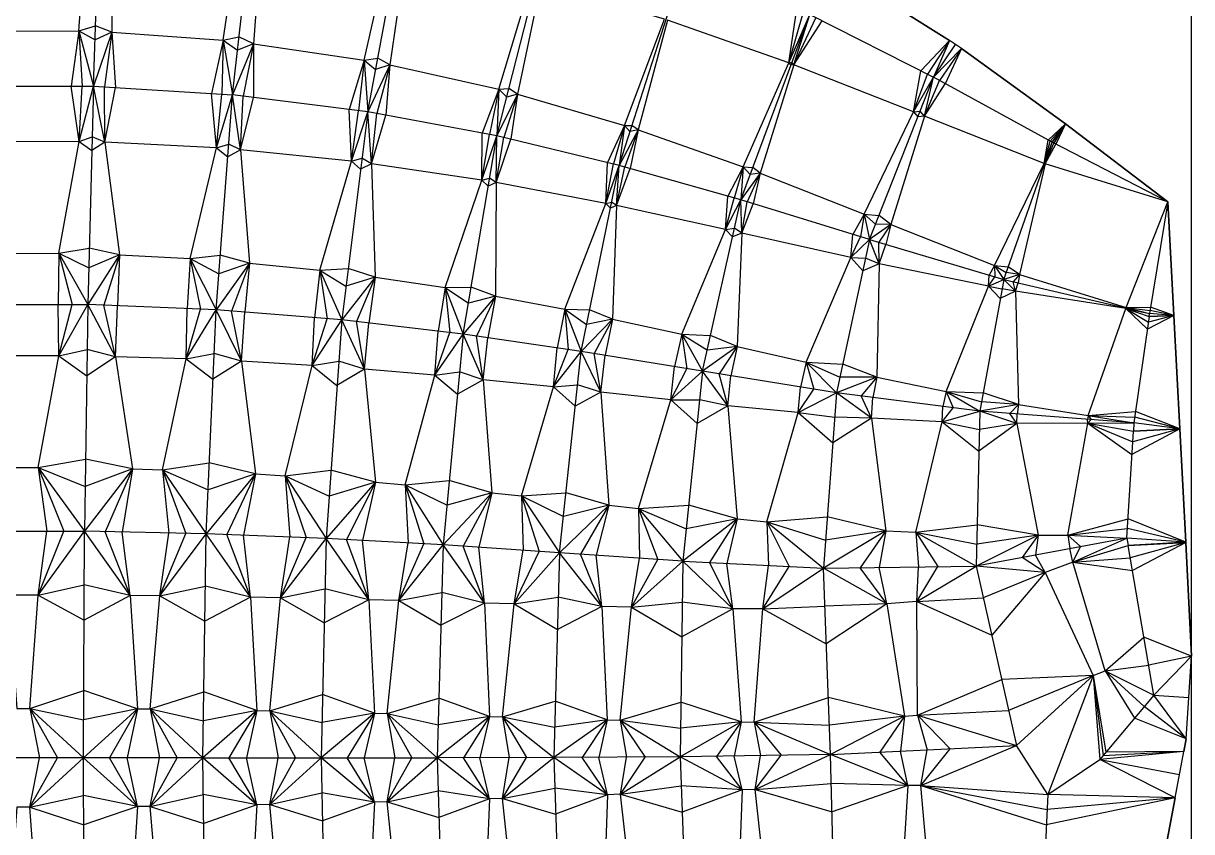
# Model space of a CAD drawing. Header units: metres. Extents: x -354 to 354, y -354 to 354.
# Drawn here: x 0 to 354.5, y -22.4 to 222.7 of the extents above; entities that cross this region are included whole.
import ezdxf

# ---------------------------------------------------------------- set-up
doc = ezdxf.new("R2010")
doc.units = ezdxf.units.M

msp = doc.modelspace()

# ---------------------------------------------------------------- linework, layer by layer
at = {"layer": 'CrimpMountain', "color": 1}
for p, q in [((232.299464, 210.73504), (236.674392, 226.245513)), ((233.806342, 210.17316), (242.372056, 223.499858)), ((16.87001, 220.442481), (14.478741, 203.645083)), ((16.87001, 220.442481), (21.756723, 217.681682)), ((26.830725, 220.080949), (21.910981, 221.931713)), ((26.830725, 220.080949), (24.665467, 203.437402)), ((60.613576, 217.578451), (57.053, 201.407979)), ((60.613576, 217.578451), (64.974679, 214.629958)), ((69.878034, 216.545665), (65.418626, 218.612323)), ((69.878034, 216.545665), (66.669492, 200.603545)), ((281.050393, 217.484411), (272.358015, 208.317309)), ((284.626957, 215.067925), (277.987484, 205.391529)), ((103.382618, 211.547074), (98.895737, 196.559915)), ((103.382618, 211.547074), (106.894309, 208.703205)), ((111.192945, 210.096505), (107.303947, 195.336364)), ((111.192945, 210.096505), (107.529266, 212.122019)), ((232.299464, 210.73504), (232.917393, 210.090683)), ((233.806342, 210.17316), (233.219592, 210.901135)), ((270.114213, 195.885151), (274.298478, 207.334809)), ((16.902229, 186.852302), (17.82511, 203.648292)), ((24.736155, 186.653749), (27.992819, 203.228908)), ((144.258034, 202.731483), (139.213654, 189.40903)), ((144.258034, 202.731483), (146.656603, 200.384736)), ((149.88977, 201.28306), (147.312646, 202.935554)), ((273.410426, 194.585708), (279.751715, 204.425396)), ((58.567146, 184.919521), (60.229948, 201.208909)), ((65.839863, 184.362928), (69.791327, 200.211829)), ((149.88977, 201.28306), (145.800571, 188.066395)), ((99.540753, 180.928823), (101.694163, 196.208778)), ((270.114213, 195.885151), (271.434878, 194.404828)), ((273.410426, 194.585708), (272.099462, 196.090637)), ((105.632925, 180.164227), (110.024771, 194.830962)), ((182.405343, 191.781425), (177.270847, 180.499468)), ((182.405343, 191.781425), (184.060199, 189.89052)), ((186.507573, 190.460111), (184.6704, 191.784984)), ((316.248351, 192.20975), (310.985359, 187.321138)), ((316.248351, 192.20975), (312.708009, 186.395386)), ((24.736155, 186.653749), (20.85901, 188.324043)), ((139.137238, 175.163762), (141.425345, 188.998201)), ((186.507573, 190.460111), (182.483669, 179.170972)), ((16.902229, 186.852302), (20.754128, 184.18591)), ((58.567146, 184.919521), (62.02083, 182.254317)), ((65.839863, 184.362928), (62.316485, 186.11749)), ((143.434347, 174.435447), (147.9338, 187.553467)), ((309.700973, 180.253751), (311.578301, 186.99643)), ((310.018075, 180.141977), (313.262491, 186.109121)), ((99.540753, 180.928823), (102.334878, 178.538941)), ((105.632925, 180.164227), (102.746597, 181.819452)), ((176.715198, 168.116542), (179.029363, 180.076639)), ((179.970411, 167.45261), (184.169618, 178.69194)), ((218.456121, 179.198086), (213.791624, 170.275388)), ((218.456121, 179.198086), (220.51972, 176.841963)), ((223.622138, 177.271798), (219.599836, 168.579355)), ((223.622138, 177.271798), (221.341161, 179.044945)), ((309.700973, 180.253751), (309.828654, 180.110285)), ((310.018075, 180.141977), (309.891586, 180.288824)), ((139.137238, 175.163762), (141.043922, 173.372547)), ((143.434347, 174.435447), (141.446225, 175.746168)), ((176.715198, 168.116542), (178.11935, 166.688993)), ((179.970411, 167.45261), (178.491474, 168.513491)), ((213.067562, 160.233086), (215.727841, 169.725247)), ((218.039292, 159.129372), (221.433993, 168.014943)), ((347.274321, 168.549701), (347.274321, 168.549701)), ((347.274321, 168.549701), (347.274321, 168.549701)), ((347.274321, 168.549701), (347.274321, 168.549701)), ((347.274321, 168.549701), (347.274321, 168.549701)), ((255.144564, 164.866976), (251.643141, 158.718885)), ((255.144564, 164.866976), (258.583217, 161.804853)), ((263.186394, 161.696702), (259.632433, 164.46633)), ((213.067562, 160.233086), (215.173983, 157.972006)), ((218.039292, 159.129372), (215.758753, 160.606129)), ((263.186394, 161.696702), (259.547686, 156.315392)), ((251.082289, 151.665911), (254.057398, 157.975962)), ((10.712687, 152.971524), (10.576243, 137.42416)), ((10.712687, 152.971524), (19.852704, 148.620091)), ((29.20142, 152.502922), (20.002015, 154.511188)), ((29.20142, 152.502922), (24.389761, 137.231495)), ((259.654375, 149.820215), (261.751695, 155.659928)), ((50.633219, 151.404296), (49.71201, 136.203728)), ((50.633219, 151.404296), (59.301009, 146.715841)), ((68.581307, 150.030698), (59.738551, 152.432976)), ((68.581307, 150.030698), (63.170346, 135.470753)), ((251.082289, 151.665911), (254.714929, 147.70842)), ((259.654375, 149.820215), (255.538635, 151.534012)), ((294.693778, 149.253722), (293.038474, 146.355366)), ((294.693778, 149.253722), (298.209866, 147.1479)), ((89.930686, 147.855206), (88.32717, 133.450425)), ((89.930686, 147.855206), (97.87766, 143.02459)), ((106.771891, 145.741555), (98.551271, 148.391806)), ((106.771891, 145.741555), (101.036936, 132.26781)), ((292.840928, 143.023477), (294.80145, 145.831064)), ((302.269271, 146.583465), (298.820506, 148.880279)), ((302.269271, 146.583465), (300.363519, 144.362776)), ((127.996739, 142.573781), (125.899479, 129.365369)), ((127.996739, 142.573781), (135.020883, 137.836166)), ((143.213842, 139.994644), (135.844557, 142.695906)), ((292.840928, 143.023477), (296.421848, 139.276628)), ((301.090119, 141.528097), (296.95112, 142.196327)), ((301.090119, 141.528097), (301.857651, 144.014273)), ((143.213842, 139.994644), (137.496554, 127.89067)), ((10.723049, 121.87689), (14.757662, 137.425553)), ((27.947973, 121.620355), (28.554027, 137.062478)), ((49.398312, 120.978503), (53.796961, 136.03793)), ((66.188344, 120.233885), (67.204563, 135.146768)), ((164.297128, 135.991643), (161.965441, 124.305864)), ((164.297128, 135.991643), (170.911586, 131.349828)), ((178.81557, 133.030466), (171.821616, 135.81164)), ((334.550749, 136.243302), (334.691731, 136.355805)), ((334.550749, 136.243302), (341.069113, 130.014647)), ((334.615072, 136.519074), (334.552757, 136.388221)), ((334.615072, 136.519074), (341.900783, 135.669804)), ((349.077798, 134.155441), (342.059432, 136.640557)), ((87.611284, 118.974359), (92.195486, 133.139763)), ((103.514138, 117.835381), (104.827224, 131.825333)), ((178.81557, 133.030466), (173.251154, 122.582476)), ((349.077798, 134.155441), (341.36361, 132.063716)), ((124.89792, 116.029045), (129.439105, 128.952155)), ((199.782484, 128.456928), (197.535832, 118.599183)), ((199.782484, 128.456928), (207.552909, 123.642546)), ((216.630574, 124.716685), (208.522551, 128.010343)), ((139.501518, 114.65535), (140.941331, 127.385994)), ((216.630574, 124.716685), (211.156098, 116.380948)), ((10.723049, 121.87689), (19.246499, 115.771911)), ((27.947973, 121.620355), (19.365667, 123.773431)), ((49.398312, 120.978503), (57.53462, 114.772721)), ((66.188344, 120.233885), (57.880517, 122.57218)), ((160.847045, 112.442334), (165.359396, 123.808634)), ((175.186337, 110.904364), (176.526312, 122.045268)), ((87.611284, 118.974359), (95.165608, 112.860362)), ((103.514138, 117.835381), (95.695102, 120.253366)), ((139.501518, 114.65535), (132.357476, 117.019302)), ((196.515655, 108.540265), (201.303576, 117.981179)), ((237.563182, 119.98861), (235.7793, 112.419532)), ((237.563182, 119.98861), (247.750579, 115.363437)), ((258.938731, 115.38614), (248.607347, 119.342583)), ((124.89792, 116.029045), (131.717451, 110.215259)), ((213.739873, 106.748788), (214.70578, 115.80987)), ((258.938731, 115.38614), (254.181339, 109.701777)), ((160.847045, 112.442334), (167.469859, 106.574951)), ((175.186337, 110.904364), (168.17164, 113.118015)), ((235.099165, 104.672881), (239.863787, 111.762413)), ((279.96228, 111.080435), (278.984037, 106.520418)), ((279.96228, 111.080435), (290.74071, 107.936903)), ((301.936732, 107.096995), (291.232282, 110.648637)), ((196.515655, 108.540265), (204.476814, 101.385945)), ((213.739873, 106.748788), (205.221429, 108.545072)), ((257.350099, 103.000753), (257.740529, 109.245252)), ((301.936732, 107.096995), (299.295732, 104.393809)), ((235.099165, 104.672881), (245.597506, 95.491679)), ((257.350099, 103.000753), (246.185457, 103.315517)), ((278.779751, 101.861128), (282.150968, 106.114206)), ((301.500889, 101.324709), (301.510733, 104.226563)), ((323.133909, 103.749097), (322.942827, 102.608311)), ((323.133909, 103.749097), (337.222547, 103.250771)), ((350.881274, 99.761181), (337.473759, 104.998671)), ((278.779751, 101.861128), (289.935914, 92.934885)), ((301.500889, 101.324709), (290.092417, 99.563874)), ((322.960446, 101.451768), (324.012654, 102.527533)), ((322.960446, 101.451768), (336.389741, 91.950133)), ((350.882727, 99.73347), (336.623865, 95.754637)), ((33.139683, 87.572391), (18.870909, 90.553077)), ((70.397044, 86.050489), (56.409181, 89.395763)), ((4.5197, 87.998634), (7.117027, 68.658486)), ((4.5197, 87.998634), (18.747346, 82.256454)), ((33.139683, 87.572391), (24.859065, 68.533696)), ((42.180099, 87.301877), (44.168581, 68.149811)), ((42.180099, 87.301877), (56.04757, 81.241959)), ((70.397044, 86.050489), (61.732563, 67.680853)), ((79.425917, 85.519652), (80.815554, 66.93726)), ((79.425917, 85.519652), (92.760822, 79.283816)), ((106.848295, 83.555634), (93.324738, 87.157431)), ((106.848295, 83.555634), (98.021491, 66.163809)), ((115.860662, 82.794338), (116.72897, 65.122843)), ((115.860662, 82.794338), (128.550505, 76.547812)), ((142.182609, 80.318351), (129.254003, 84.026614)), ((142.182609, 80.318351), (133.455664, 64.122219)), ((151.178853, 79.385657), (151.674672, 62.897504)), ((151.178853, 79.385657), (163.888059, 73.179973)), ((177.624233, 76.54924), (164.65897, 80.367578)), ((177.624233, 76.54924), (169.0637, 61.719843)), ((186.613645, 75.552872), (186.959823, 60.492237)), ((186.613645, 75.552872), (201.148444, 69.385208)), ((216.641392, 72.429711), (201.894401, 76.557239)), ((216.641392, 72.429711), (208.155866, 59.192154)), ((225.643438, 71.554803), (226.127089, 58.303949)), ((225.643438, 71.554803), (243.379446, 65.976043)), ((261.750022, 68.841442), (243.907524, 73.003158)), ((352.686204, 65.33921), (335.192232, 72.490656)), ((4.522204, 49.318002), (12.25486, 68.658819)), ((32.376438, 49.180928), (29.986274, 68.431764)), ((41.420463, 49.091912), (49.253727, 68.048716)), ((68.941348, 48.692695), (66.785985, 67.48394)), ((261.750022, 68.841442), (253.929089, 57.63569)), ((270.78172, 68.361139), (271.624731, 57.877485)), ((270.78172, 68.361139), (289.27029, 64.741045)), ((307.909098, 67.484604), (289.410077, 70.661988)), ((307.909098, 67.484604), (303.101869, 60.721309)), ((316.953401, 67.538155), (335.007015, 69.480877)), ((316.953401, 67.538155), (317.53236, 63.408566)), ((77.984151, 48.519345), (85.787054, 66.743539)), ((104.864263, 47.90006), (102.941649, 65.89003)), ((113.905454, 47.656778), (121.540844, 64.855089)), ((318.478692, 59.347389), (320.800752, 64.017208)), ((352.692467, 65.219764), (335.864676, 60.657497)), ((139.936422, 46.903797), (138.19925, 63.803346)), ((148.976559, 46.624053), (156.562798, 62.568915)), ((175.519096, 45.860411), (173.854405, 61.391219)), ((310.021369, 56.141774), (307.138763, 61.473062)), ((184.560361, 45.619944), (192.473624, 60.114012)), ((215.294728, 45.182382), (213.476707, 58.929178)), ((224.339173, 45.165364), (232.349551, 57.996412)), ((262.053277, 46.647813), (259.650343, 57.713866)), ((271.068481, 47.374711), (277.460826, 57.957229)), ((318.478692, 59.347389), (336.527912, 56.793335)), ((310.021369, 56.141774), (291.2709, 48.532666)), ((32.376438, 49.180928), (18.465024, 52.440318)), ((68.941348, 48.692695), (55.226235, 52.017157)), ((104.864263, 47.90006), (91.493168, 51.202949)), ((139.936422, 46.903797), (127.00187, 50.078159)), ((4.522204, 49.318002), (18.412061, 41.678014)), ((41.420463, 49.091912), (55.072322, 41.406858)), ((77.984151, 48.519345), (91.255448, 40.884677)), ((113.905454, 47.656778), (126.714841, 40.155389)), ((148.976559, 46.624053), (162.036729, 38.904897)), ((175.519096, 45.860411), (162.319409, 48.730262)), ((215.294728, 45.182382), (199.952847, 47.178413)), ((262.053277, 46.647813), (243.193805, 45.968153)), ((271.068481, 47.374711), (293.834607, 37.141876)), ((184.560361, 45.619944), (199.803661, 36.699589)), ((224.339173, 45.165364), (243.644621, 34.499218)), ((354.495944, 30.825506), (340.003674, 36.542769)), ((324.59876, 24.937332), (296.858425, 23.706766)), ((324.59876, 24.937332), (327.602858, 0.586621)), ((328.247273, 26.320243), (341.467064, 28.016732)), ((328.247273, 26.320243), (337.181584, 12.027032)), ((34.609613, 14.811894), (18.307133, 20.35611)), ((70.853924, 14.304332), (54.761001, 19.945248)), ((106.510823, 13.497932), (90.75489, 19.157931)), ((141.444222, 12.495309), (126.076453, 18.085947)), ((267.376606, 12.620181), (244.284897, 18.21034)), ((1.950876, 14.972612), (4.929115, -0.000014)), ((1.950876, 14.972612), (18.263263, 11.441561)), ((34.609613, 14.811894), (26.103912, -0.000525)), ((38.511231, 14.773493), (41.299284, -0.001508)), ((38.511231, 14.773493), (54.633835, 11.178759)), ((70.853924, 14.304332), (62.389167, -0.003821)), ((74.755014, 14.229547), (77.304124, -0.006572)), ((74.755014, 14.229547), (90.559477, 10.67602)), ((177.176367, 11.458798), (161.409881, 17.117045)), ((217.801429, 10.832215), (199.521591, 16.886983)), ((271.265789, 12.933767), (298.971267, 14.31921)), ((352.822607, 5.744025), (340.130989, 15.549672)), ((106.510823, 13.497932), (98.2388, -0.009502)), ((110.411217, 13.39298), (112.704394, -0.010469)), ((110.411217, 13.39298), (125.842399, 9.994576)), ((141.444222, 12.495309), (133.509695, -0.002874)), ((145.344162, 12.374626), (147.407999, 0.011892)), ((145.344162, 12.374626), (161.184998, 9.300597)), ((177.176367, 11.458798), (169.544031, 0.070464)), ((181.076794, 11.35506), (182.999253, 0.139437)), ((181.076794, 11.35506), (199.409059, 8.982769)), ((217.801429, 10.832215), (210.290449, 0.407903)), ((221.703228, 10.824873), (223.710497, 0.633462)), ((221.703228, 10.824873), (244.613016, 9.862847)), ((267.376606, 12.620181), (259.839141, 1.697771)), ((271.265789, 12.933767), (274.263153, 2.38335)), ((141.470761, -12.484169), (138.554873, 0.002486)), ((145.370436, -12.3552), (152.632868, 0.017443)), ((177.29272, -11.239025), (174.600415, 0.096384)), ((181.191878, -11.095305), (188.66276, 0.168469)), ((218.147502, -9.758109), (215.725857, 0.499259)), ((222.04685, -9.619649), (229.904244, 0.737563)), ((268.378579, -8.460498), (266.139937, 1.99725)), ((272.279972, -8.403795), (281.264161, 2.716111)), ((352.102498, 1.909245), (328.498236, 1.656022)), ((1.950876, -14.97264), (10.353714, -0.000014)), ((34.607696, -14.814045), (31.511313, -0.000875)), ((38.509319, -14.776148), (46.68334, -0.001857)), ((70.848645, -14.315095), (67.721405, -0.004804)), ((74.749762, -14.24175), (82.596147, -0.007548)), ((106.509017, -13.518042), (103.444076, -0.00985)), ((110.409426, -13.413611), (117.870391, -0.010814)), ((141.470761, -12.484169), (125.852297, -10.014797)), ((177.29272, -11.239025), (161.242173, -9.240163)), ((218.147502, -9.758109), (199.600732, -8.520949)), ((222.04685, -9.619649), (245.396767, -16.396715)), ((268.378579, -8.460498), (245.183383, -7.86767)), ((272.279972, -8.403795), (310.387873, -20.335682)), ((34.607696, -14.814045), (18.262524, -11.441748)), ((70.848645, -14.315095), (54.631053, -11.183799)), ((106.509017, -13.518042), (90.556786, -10.693773)), ((110.409426, -13.413611), (126.094673, -18.114858)), ((145.370436, -12.3552), (161.516438, -17.084042)), ((181.191878, -11.095305), (199.889252, -16.494681)), ((349.466982, -12.125604), (310.612314, -15.680986)), ((1.950876, -14.97264), (18.305814, -20.355703)), ((38.509319, -14.776148), (54.75602, -19.949242)), ((74.749762, -14.24175), (90.75009, -19.176737))]:
    msp.add_line(p, q, dxfattribs=at)
at = {"layer": 'CrimpValley', "color": 5}
for p, q in [((232.299464, 210.73504), (234.651924, 227.125194)), ((233.806342, 210.17316), (240.505875, 224.444746)), ((16.87001, 220.442481), (21.910981, 221.931713)), ((16.87001, 220.442481), (17.82511, 203.648292)), ((26.830725, 220.080949), (21.756723, 217.681682)), ((26.830725, 220.080949), (27.992819, 203.228908)), ((60.613576, 217.578451), (60.229948, 201.208909)), ((60.613576, 217.578451), (65.418626, 218.612323)), ((69.878034, 216.545665), (64.974679, 214.629958)), ((69.878034, 216.545665), (69.791327, 200.211829)), ((281.050393, 217.484411), (274.298478, 207.334809)), ((284.626957, 215.067925), (279.751715, 204.425396)), ((103.382618, 211.547074), (101.694163, 196.208778)), ((103.382618, 211.547074), (107.529266, 212.122019)), ((111.192945, 210.096505), (106.894309, 208.703205)), ((111.192945, 210.096505), (110.024771, 194.830962)), ((232.299464, 210.73504), (233.219592, 210.901135)), ((233.806342, 210.17316), (232.917393, 210.090683)), ((270.114213, 195.885151), (272.358015, 208.317309)), ((16.902229, 186.852302), (14.478741, 203.645083)), ((24.736155, 186.653749), (24.665467, 203.437402)), ((144.258034, 202.731483), (141.425345, 188.998201)), ((144.258034, 202.731483), (147.312646, 202.935554)), ((273.410426, 194.585708), (277.987484, 205.391529)), ((58.567146, 184.919521), (57.053, 201.407979)), ((65.839863, 184.362928), (66.669492, 200.603545)), ((149.88977, 201.28306), (146.656603, 200.384736)), ((149.88977, 201.28306), (147.9338, 187.553467)), ((99.540753, 180.928823), (98.895737, 196.559915)), ((105.632925, 180.164227), (107.303947, 195.336364)), ((270.114213, 195.885151), (272.099462, 196.090637)), ((182.405343, 191.781425), (179.029363, 180.076639)), ((182.405343, 191.781425), (184.6704, 191.784984)), ((273.410426, 194.585708), (271.434878, 194.404828)), ((316.248351, 192.20975), (311.578301, 186.99643)), ((316.248351, 192.20975), (313.262491, 186.109121)), ((16.902229, 186.852302), (20.85901, 188.324043)), ((139.137238, 175.163762), (139.213654, 189.40903)), ((143.434347, 174.435447), (145.800571, 188.066395)), ((186.507573, 190.460111), (184.060199, 189.89052)), ((186.507573, 190.460111), (184.169618, 178.69194)), ((24.736155, 186.653749), (20.754128, 184.18591)), ((58.567146, 184.919521), (62.316485, 186.11749)), ((65.839863, 184.362928), (62.02083, 182.254317)), ((309.700973, 180.253751), (310.985359, 187.321138)), ((310.018075, 180.141977), (312.708009, 186.395386)), ((99.540753, 180.928823), (102.746597, 181.819452)), ((105.632925, 180.164227), (102.334878, 178.538941)), ((176.715198, 168.116542), (177.270847, 180.499468)), ((179.970411, 167.45261), (182.483669, 179.170972)), ((218.456121, 179.198086), (215.727841, 169.725247)), ((218.456121, 179.198086), (221.341161, 179.044945)), ((223.622138, 177.271798), (220.51972, 176.841963)), ((223.622138, 177.271798), (221.433993, 168.014943)), ((309.700973, 180.253751), (309.891586, 180.288824)), ((310.018075, 180.141977), (309.828654, 180.110285)), ((139.137238, 175.163762), (141.446225, 175.746168)), ((143.434347, 174.435447), (141.043922, 173.372547)), ((213.067562, 160.233086), (213.791624, 170.275388)), ((176.715198, 168.116542), (178.491474, 168.513491)), ((179.970411, 167.45261), (178.11935, 166.688993)), ((218.039292, 159.129372), (219.599836, 168.579355)), ((347.274321, 168.549701), (347.274321, 168.549701)), ((347.274321, 168.549701), (347.274321, 168.549701)), ((347.274321, 168.549701), (347.274321, 168.549701)), ((347.274321, 168.549701), (347.274321, 168.549701)), ((255.144564, 164.866976), (254.057398, 157.975962)), ((255.144564, 164.866976), (259.632433, 164.46633)), ((213.067562, 160.233086), (215.758753, 160.606129)), ((263.186394, 161.696702), (258.583217, 161.804853)), ((263.186394, 161.696702), (261.751695, 155.659928)), ((218.039292, 159.129372), (215.173983, 157.972006)), ((251.082289, 151.665911), (251.643141, 158.718885)), ((259.654375, 149.820215), (259.547686, 156.315392)), ((10.712687, 152.971524), (20.002015, 154.511188)), ((10.712687, 152.971524), (14.757662, 137.425553)), ((29.20142, 152.502922), (19.852704, 148.620091)), ((29.20142, 152.502922), (28.554027, 137.062478)), ((50.633219, 151.404296), (59.738551, 152.432976)), ((50.633219, 151.404296), (53.796961, 136.03793)), ((68.581307, 150.030698), (59.301009, 146.715841)), ((68.581307, 150.030698), (67.204563, 135.146768)), ((251.082289, 151.665911), (255.538635, 151.534012)), ((259.654375, 149.820215), (254.714929, 147.70842)), ((294.693778, 149.253722), (294.80145, 145.831064)), ((294.693778, 149.253722), (298.820506, 148.880279)), ((89.930686, 147.855206), (98.551271, 148.391806)), ((89.930686, 147.855206), (92.195486, 133.139763)), ((106.771891, 145.741555), (97.87766, 143.02459)), ((106.771891, 145.741555), (104.827224, 131.825333)), ((292.840928, 143.023477), (293.038474, 146.355366)), ((302.269271, 146.583465), (298.209866, 147.1479)), ((302.269271, 146.583465), (301.857651, 144.014273)), ((127.996739, 142.573781), (135.844557, 142.695906)), ((127.996739, 142.573781), (129.439105, 128.952155)), ((292.840928, 143.023477), (296.95112, 142.196327)), ((301.090119, 141.528097), (300.363519, 144.362776)), ((143.213842, 139.994644), (135.020883, 137.836166)), ((143.213842, 139.994644), (140.941331, 127.385994)), ((301.090119, 141.528097), (296.421848, 139.276628)), ((10.723049, 121.87689), (10.576243, 137.42416)), ((27.947973, 121.620355), (24.389761, 137.231495)), ((49.398312, 120.978503), (49.71201, 136.203728)), ((66.188344, 120.233885), (63.170346, 135.470753)), ((164.297128, 135.991643), (165.359396, 123.808634)), ((164.297128, 135.991643), (171.821616, 135.81164)), ((334.550749, 136.243302), (334.552757, 136.388221)), ((334.550749, 136.243302), (341.36361, 132.063716)), ((334.615072, 136.519074), (342.059432, 136.640557)), ((334.615072, 136.519074), (334.691731, 136.355805)), ((349.077798, 134.155441), (341.900783, 135.669804)), ((87.611284, 118.974359), (88.32717, 133.450425)), ((103.514138, 117.835381), (101.036936, 132.26781)), ((178.81557, 133.030466), (170.911586, 131.349828)), ((178.81557, 133.030466), (176.526312, 122.045268)), ((349.077798, 134.155441), (341.069113, 130.014647)), ((124.89792, 116.029045), (125.899479, 129.365369)), ((139.501518, 114.65535), (137.496554, 127.89067)), ((199.782484, 128.456928), (201.303576, 117.981179)), ((199.782484, 128.456928), (208.522551, 128.010343)), ((160.847045, 112.442334), (161.965441, 124.305864)), ((216.630574, 124.716685), (207.552909, 123.642546)), ((216.630574, 124.716685), (214.70578, 115.80987)), ((10.723049, 121.87689), (19.365667, 123.773431)), ((27.947973, 121.620355), (19.246499, 115.771911)), ((49.398312, 120.978503), (57.880517, 122.57218)), ((175.186337, 110.904364), (173.251154, 122.582476)), ((66.188344, 120.233885), (57.53462, 114.772721)), ((87.611284, 118.974359), (95.695102, 120.253366)), ((103.514138, 117.835381), (95.165608, 112.860362)), ((124.89792, 116.029045), (132.357476, 117.019302)), ((196.515655, 108.540265), (197.535832, 118.599183)), ((237.563182, 119.98861), (239.863787, 111.762413)), ((237.563182, 119.98861), (248.607347, 119.342583)), ((139.501518, 114.65535), (131.717451, 110.215259)), ((213.739873, 106.748788), (211.156098, 116.380948)), ((258.938731, 115.38614), (247.750579, 115.363437)), ((258.938731, 115.38614), (257.740529, 109.245252)), ((160.847045, 112.442334), (168.17164, 113.118015)), ((175.186337, 110.904364), (167.469859, 106.574951)), ((235.099165, 104.672881), (235.7793, 112.419532)), ((279.96228, 111.080435), (282.150968, 106.114206)), ((279.96228, 111.080435), (291.232282, 110.648637)), ((196.515655, 108.540265), (205.221429, 108.545072)), ((213.739873, 106.748788), (204.476814, 101.385945)), ((257.350099, 103.000753), (254.181339, 109.701777)), ((278.779751, 101.861128), (278.984037, 106.520418)), ((301.936732, 107.096995), (290.74071, 107.936903)), ((301.936732, 107.096995), (301.510733, 104.226563)), ((235.099165, 104.672881), (246.185457, 103.315517)), ((257.350099, 103.000753), (245.597506, 95.491679)), ((301.500889, 101.324709), (299.295732, 104.393809)), ((323.133909, 103.749097), (337.473759, 104.998671)), ((323.133909, 103.749097), (324.012654, 102.527533)), ((350.881274, 99.761181), (337.222547, 103.250771)), ((278.779751, 101.861128), (290.092417, 99.563874)), ((301.500889, 101.324709), (289.935914, 92.934885)), ((322.960446, 101.451768), (322.942827, 102.608311)), ((322.960446, 101.451768), (336.623865, 95.754637)), ((350.882727, 99.73347), (336.389741, 91.950133)), ((4.5197, 87.998634), (18.870909, 90.553077)), ((42.180099, 87.301877), (56.409181, 89.395763)), ((4.5197, 87.998634), (12.25486, 68.658819)), ((33.139683, 87.572391), (18.747346, 82.256454)), ((33.139683, 87.572391), (29.986274, 68.431764)), ((42.180099, 87.301877), (49.253727, 68.048716)), ((70.397044, 86.050489), (56.04757, 81.241959)), ((70.397044, 86.050489), (66.785985, 67.48394)), ((79.425917, 85.519652), (93.324738, 87.157431)), ((79.425917, 85.519652), (85.787054, 66.743539)), ((106.848295, 83.555634), (92.760822, 79.283816)), ((106.848295, 83.555634), (102.941649, 65.89003)), ((115.860662, 82.794338), (129.254003, 84.026614)), ((115.860662, 82.794338), (121.540844, 64.855089)), ((142.182609, 80.318351), (128.550505, 76.547812)), ((142.182609, 80.318351), (138.19925, 63.803346)), ((151.178853, 79.385657), (164.65897, 80.367578)), ((151.178853, 79.385657), (156.562798, 62.568915)), ((177.624233, 76.54924), (163.888059, 73.179973)), ((177.624233, 76.54924), (173.854405, 61.391219)), ((186.613645, 75.552872), (201.894401, 76.557239)), ((186.613645, 75.552872), (192.473624, 60.114012)), ((216.641392, 72.429711), (201.148444, 69.385208)), ((216.641392, 72.429711), (213.476707, 58.929178)), ((225.643438, 71.554803), (243.907524, 73.003158)), ((225.643438, 71.554803), (232.349551, 57.996412)), ((316.953401, 67.538155), (335.192232, 72.490656)), ((4.522204, 49.318002), (7.117027, 68.658486)), ((32.376438, 49.180928), (24.859065, 68.533696)), ((41.420463, 49.091912), (44.168581, 68.149811)), ((68.941348, 48.692695), (61.732563, 67.680853)), ((261.750022, 68.841442), (243.379446, 65.976043)), ((261.750022, 68.841442), (259.650343, 57.713866)), ((270.78172, 68.361139), (289.410077, 70.661988)), ((270.78172, 68.361139), (277.460826, 57.957229)), ((307.909098, 67.484604), (289.27029, 64.741045)), ((307.909098, 67.484604), (307.138763, 61.473062)), ((316.953401, 67.538155), (320.800752, 64.017208)), ((352.686204, 65.33921), (335.007015, 69.480877)), ((77.984151, 48.519345), (80.815554, 66.93726)), ((104.864263, 47.90006), (98.021491, 66.163809)), ((113.905454, 47.656778), (116.72897, 65.122843)), ((139.936422, 46.903797), (133.455664, 64.122219)), ((352.692467, 65.219764), (336.527912, 56.793335)), ((148.976559, 46.624053), (151.674672, 62.897504)), ((175.519096, 45.860411), (169.0637, 61.719843)), ((184.560361, 45.619944), (186.959823, 60.492237)), ((310.021369, 56.141774), (303.101869, 60.721309)), ((318.478692, 59.347389), (317.53236, 63.408566)), ((318.478692, 59.347389), (335.864676, 60.657497)), ((215.294728, 45.182382), (208.155866, 59.192154)), ((224.339173, 45.165364), (226.127089, 58.303949)), ((262.053277, 46.647813), (253.929089, 57.63569)), ((271.068481, 47.374711), (271.624731, 57.877485)), ((310.021369, 56.141774), (293.834607, 37.141876)), ((4.522204, 49.318002), (18.465024, 52.440318)), ((41.420463, 49.091912), (55.226235, 52.017157)), ((77.984151, 48.519345), (91.493168, 51.202949)), ((113.905454, 47.656778), (127.00187, 50.078159)), ((32.376438, 49.180928), (18.412061, 41.678014)), ((68.941348, 48.692695), (55.072322, 41.406858)), ((104.864263, 47.90006), (91.255448, 40.884677)), ((139.936422, 46.903797), (126.714841, 40.155389)), ((148.976559, 46.624053), (162.319409, 48.730262)), ((184.560361, 45.619944), (199.952847, 47.178413)), ((262.053277, 46.647813), (243.644621, 34.499218)), ((271.068481, 47.374711), (291.2709, 48.532666)), ((175.519096, 45.860411), (162.036729, 38.904897)), ((215.294728, 45.182382), (199.803661, 36.699589)), ((224.339173, 45.165364), (243.193805, 45.968153)), ((328.247273, 26.320243), (340.003674, 36.542769)), ((354.495944, 30.825506), (341.467064, 28.016732)), ((324.59876, 24.937332), (298.971267, 14.31921)), ((324.59876, 24.937332), (328.498236, 1.656022)), ((328.247273, 26.320243), (340.130989, 15.549672)), ((271.265789, 12.933767), (296.858425, 23.706766)), ((1.950876, 14.972612), (18.307133, 20.35611)), ((38.511231, 14.773493), (54.761001, 19.945248)), ((74.755014, 14.229547), (90.75489, 19.157931)), ((110.411217, 13.39298), (126.076453, 18.085947)), ((221.703228, 10.824873), (244.284897, 18.21034)), ((1.950876, 14.972612), (10.353714, -0.000014)), ((34.609613, 14.811894), (18.263263, 11.441561)), ((34.609613, 14.811894), (31.511313, -0.000875)), ((38.511231, 14.773493), (46.68334, -0.001857)), ((70.853924, 14.304332), (54.633835, 11.178759)), ((70.853924, 14.304332), (67.721405, -0.004804)), ((74.755014, 14.229547), (82.596147, -0.007548)), ((145.344162, 12.374626), (161.409881, 17.117045)), ((181.076794, 11.35506), (199.521591, 16.886983)), ((106.510823, 13.497932), (90.559477, 10.67602)), ((106.510823, 13.497932), (103.444076, -0.00985)), ((110.411217, 13.39298), (117.870391, -0.010814)), ((141.444222, 12.495309), (125.842399, 9.994576)), ((141.444222, 12.495309), (138.554873, 0.002486)), ((145.344162, 12.374626), (152.632868, 0.017443)), ((177.176367, 11.458798), (161.184998, 9.300597)), ((177.176367, 11.458798), (174.600415, 0.096384)), ((181.076794, 11.35506), (188.66276, 0.168469)), ((217.801429, 10.832215), (199.409059, 8.982769)), ((217.801429, 10.832215), (215.725857, 0.499259)), ((221.703228, 10.824873), (229.904244, 0.737563)), ((267.376606, 12.620181), (244.613016, 9.862847)), ((267.376606, 12.620181), (266.139937, 1.99725)), ((271.265789, 12.933767), (281.264161, 2.716111)), ((352.822607, 5.744025), (337.181584, 12.027032)), ((145.370436, -12.3552), (147.407999, 0.011892)), ((177.29272, -11.239025), (169.544031, 0.070464)), ((181.191878, -11.095305), (182.999253, 0.139437)), ((218.147502, -9.758109), (210.290449, 0.407903)), ((222.04685, -9.619649), (223.710497, 0.633462)), ((268.378579, -8.460498), (259.839141, 1.697771)), ((272.279972, -8.403795), (274.263153, 2.38335)), ((352.102498, 1.909245), (327.602858, 0.586621)), ((1.950876, -14.97264), (4.929115, -0.000014)), ((34.607696, -14.814045), (26.103912, -0.000525)), ((38.509319, -14.776148), (41.299284, -0.001508)), ((70.848645, -14.315095), (62.389167, -0.003821)), ((74.749762, -14.24175), (77.304124, -0.006572)), ((106.509017, -13.518042), (98.2388, -0.009502)), ((110.409426, -13.413611), (112.704394, -0.010469)), ((141.470761, -12.484169), (133.509695, -0.002874)), ((110.409426, -13.413611), (125.852297, -10.014797)), ((145.370436, -12.3552), (161.242173, -9.240163)), ((181.191878, -11.095305), (199.600732, -8.520949)), ((218.147502, -9.758109), (199.889252, -16.494681)), ((222.04685, -9.619649), (245.183383, -7.86767)), ((268.378579, -8.460498), (245.396767, -16.396715)), ((272.279972, -8.403795), (310.612314, -15.680986)), ((1.950876, -14.97264), (18.262524, -11.441748)), ((38.509319, -14.776148), (54.631053, -11.183799)), ((74.749762, -14.24175), (90.556786, -10.693773)), ((106.509017, -13.518042), (90.75009, -19.176737)), ((141.470761, -12.484169), (126.094673, -18.114858)), ((177.29272, -11.239025), (161.516438, -17.084042)), ((349.466982, -12.125604), (310.387873, -20.335682)), ((34.607696, -14.814045), (18.305814, -20.355703)), ((70.848645, -14.315095), (54.75602, -19.949242))]:
    msp.add_line(p, q, dxfattribs=at)
at = {"layer": 'Mountain', "color": 1}
for p, q in [((232.299464, 210.73504), (238.624824, 225.397164)), ((233.806342, 210.17316), (238.624824, 225.397164)), ((233.806342, 210.17316), (238.624824, 225.397164)), ((16.87001, 220.442481), (21.24749, 203.651575)), ((16.87001, 220.442481), (21.24749, 203.651575)), ((26.830725, 220.080949), (21.24749, 203.651575)), ((60.613576, 217.578451), (63.455989, 201.006764)), ((60.613576, 217.578451), (63.455987, 201.006763)), ((69.878034, 216.545665), (63.455989, 201.006764)), ((281.050393, 217.484411), (276.160506, 206.392024)), ((284.626957, 215.067925), (276.160506, 206.392024)), ((284.626957, 215.067925), (276.160506, 206.392024)), ((103.382618, 211.547074), (104.508209, 195.855682)), ((111.192945, 210.096505), (104.508209, 195.855682)), ((111.192945, 210.096505), (104.50821, 195.855682)), ((270.114213, 195.885151), (276.160506, 206.392024)), ((270.114213, 195.885151), (276.160506, 206.392024)), ((273.410426, 194.585708), (276.160506, 206.392024)), ((16.902229, 186.852302), (21.24749, 203.651575)), ((24.736155, 186.653749), (21.24749, 203.651575)), ((24.736155, 186.653749), (21.24749, 203.651575)), ((144.258034, 202.731483), (143.62311, 188.589959)), ((58.567146, 184.919521), (63.455987, 201.006763)), ((65.839863, 184.362928), (63.455987, 201.006763)), ((65.839863, 184.362928), (63.455989, 201.006764)), ((149.88977, 201.28306), (143.62311, 188.589959)), ((149.88977, 201.28306), (143.623111, 188.589959)), ((99.540753, 180.928823), (104.508209, 195.855682)), ((99.540753, 180.928823), (104.50821, 195.855682)), ((105.632925, 180.164227), (104.50821, 195.855682)), ((182.405343, 191.781425), (180.76478, 179.659363)), ((316.248351, 192.20975), (312.146287, 186.685388)), ((316.248351, 192.20975), (312.146936, 186.685032)), ((316.248351, 192.20975), (312.146936, 186.685032)), ((139.137238, 175.163762), (143.62311, 188.589959)), ((139.137238, 175.163762), (143.623111, 188.589959)), ((143.434347, 174.435447), (143.623111, 188.589959)), ((186.507573, 190.460111), (180.76478, 179.659363)), ((186.507573, 190.460111), (180.764782, 179.659363)), ((309.700973, 180.253751), (312.146287, 186.685388)), ((309.700973, 180.253751), (312.146936, 186.685032)), ((310.018075, 180.141977), (312.146287, 186.685388)), ((176.715198, 168.116542), (180.76478, 179.659363)), ((176.715198, 168.116542), (180.764782, 179.659363)), ((179.970411, 167.45261), (180.764782, 179.659363)), ((218.456121, 179.198086), (217.661228, 169.17591)), ((223.622138, 177.271798), (217.661228, 169.17591)), ((223.622138, 177.271798), (217.661228, 169.17591)), ((213.067562, 160.233086), (217.661228, 169.17591)), ((213.067562, 160.233086), (217.661228, 169.17591)), ((218.039292, 159.129372), (217.661228, 169.17591)), ((347.274321, 168.549701), (347.274321, 168.549701)), ((347.274321, 168.549701), (347.274321, 168.549701)), ((347.274321, 168.549701), (347.274321, 168.549701)), ((255.144564, 164.866976), (256.747446, 157.148172)), ((255.144564, 164.866976), (256.747446, 157.148171)), ((263.186394, 161.696702), (256.747446, 157.148172)), ((251.082289, 151.665911), (256.747446, 157.148171)), ((259.654375, 149.820215), (256.747446, 157.148172)), ((259.654375, 149.820215), (256.747446, 157.148171)), ((10.712687, 152.971524), (19.569016, 137.427157)), ((10.712687, 152.971524), (19.569015, 137.427156)), ((29.20142, 152.502922), (19.569016, 137.427157)), ((50.633219, 151.404296), (58.469297, 135.848292)), ((68.581307, 150.030698), (58.469297, 135.848291)), ((68.581307, 150.030698), (58.469297, 135.848292)), ((294.693778, 149.253722), (297.466344, 145.038535)), ((294.693778, 149.253722), (297.466344, 145.038535)), ((89.930686, 147.855206), (96.592747, 132.786622)), ((89.930686, 147.855206), (96.592746, 132.786622)), ((106.771891, 145.741555), (96.592747, 132.786622)), ((302.269271, 146.583465), (297.466344, 145.038535)), ((127.996739, 142.573781), (133.436054, 128.485553)), ((292.840928, 143.023477), (297.466344, 145.038535)), ((301.090119, 141.528097), (297.466344, 145.038535)), ((301.090119, 141.528097), (297.466344, 145.038535)), ((143.213842, 139.994644), (133.436054, 128.485553)), ((143.213842, 139.994644), (133.436055, 128.485552)), ((10.723049, 121.87689), (19.569015, 137.427156)), ((27.947973, 121.620355), (19.569015, 137.427156)), ((27.947973, 121.620355), (19.569016, 137.427157)), ((49.398312, 120.978503), (58.469297, 135.848292)), ((49.398312, 120.978503), (58.469297, 135.848291)), ((66.188344, 120.233885), (58.469297, 135.848291)), ((164.297128, 135.991643), (169.257022, 123.237614)), ((334.550749, 136.243302), (341.744064, 134.710866)), ((334.550749, 136.243302), (341.607944, 133.763756)), ((334.615072, 136.519074), (341.744064, 134.710866)), ((349.077798, 134.155441), (341.744064, 134.710866)), ((87.611284, 118.974359), (96.592746, 132.786622)), ((103.514138, 117.835381), (96.592746, 132.786622)), ((103.514138, 117.835381), (96.592747, 132.786622)), ((178.81557, 133.030466), (169.257022, 123.237614)), ((178.81557, 133.030466), (169.257023, 123.237613)), ((349.077798, 134.155441), (341.607944, 133.763756)), ((349.077798, 134.155441), (341.607944, 133.763756)), ((124.89792, 116.029045), (133.436054, 128.485553)), ((124.89792, 116.029045), (133.436055, 128.485552)), ((139.501518, 114.65535), (133.436055, 128.485552)), ((199.782484, 128.456928), (206.12069, 117.191052)), ((216.630574, 124.716685), (206.12069, 117.191052)), ((216.630574, 124.716685), (206.12069, 117.191052)), ((160.847045, 112.442334), (169.257022, 123.237614)), ((160.847045, 112.442334), (169.257023, 123.237613)), ((175.186337, 110.904364), (169.257023, 123.237613)), ((196.515655, 108.540265), (206.12069, 117.191052)), ((196.515655, 108.540265), (206.12069, 117.191052)), ((213.739873, 106.748788), (206.12069, 117.191052)), ((237.563182, 119.98861), (246.737132, 110.656621)), ((237.563182, 119.98861), (246.737131, 110.65662)), ((258.938731, 115.38614), (246.737132, 110.656621)), ((235.099165, 104.672881), (246.737131, 110.65662)), ((257.350099, 103.000753), (246.737131, 110.65662)), ((257.350099, 103.000753), (246.737132, 110.656621)), ((279.96228, 111.080435), (290.22262, 105.078883)), ((279.96228, 111.080435), (290.22262, 105.078882)), ((301.936732, 107.096995), (290.22262, 105.078883)), ((278.779751, 101.861128), (290.22262, 105.078882)), ((301.500889, 101.324709), (290.22262, 105.078883)), ((301.500889, 101.324709), (290.22262, 105.078882)), ((323.133909, 103.749097), (336.977904, 101.548579)), ((322.960446, 101.451768), (336.977904, 101.548579)), ((322.960446, 101.451768), (336.824207, 99.0102)), ((350.881274, 99.761181), (336.824207, 99.0102)), ((350.882727, 99.73347), (336.824207, 99.0102)), ((350.881274, 99.761181), (336.977904, 101.548579)), ((4.5197, 87.998634), (18.54484, 68.659226)), ((4.5197, 87.998634), (18.544839, 68.659226)), ((33.139683, 87.572391), (18.54484, 68.659226)), ((42.180099, 87.301877), (55.456995, 67.925391)), ((70.397044, 86.050489), (55.456995, 67.925391)), ((70.397044, 86.050489), (55.456998, 67.925389)), ((79.425917, 85.519652), (91.845766, 66.507454)), ((79.425917, 85.519652), (91.845765, 66.507453)), ((106.848295, 83.555634), (91.845766, 66.507454)), ((115.860662, 82.794338), (127.419852, 64.527957)), ((115.860662, 82.794338), (127.41985, 64.527956)), ((142.182609, 80.318351), (127.419852, 64.527957)), ((151.178853, 79.385657), (162.705674, 62.15598)), ((177.624233, 76.54924), (162.705674, 62.15598)), ((177.624233, 76.54924), (162.705674, 62.15598)), ((186.613645, 75.552872), (200.129533, 59.588846)), ((216.641392, 72.429711), (200.129533, 59.588846)), ((216.641392, 72.429711), (200.129533, 59.588846)), ((225.643438, 71.554803), (242.741192, 57.482818)), ((4.522204, 49.318002), (18.544839, 68.659226)), ((32.376438, 49.180928), (18.544839, 68.659226)), ((32.376438, 49.180928), (18.54484, 68.659226)), ((41.420463, 49.091912), (55.456995, 67.925391)), ((41.420463, 49.091912), (55.456998, 67.925389)), ((68.941348, 48.692695), (55.456998, 67.925389)), ((261.750022, 68.841442), (242.741192, 57.482818)), ((261.750022, 68.841442), (242.741192, 57.482818)), ((270.78172, 68.361139), (289.113891, 58.116458)), ((307.909098, 67.484604), (289.113891, 58.116458)), ((307.909098, 67.484604), (289.113892, 58.116457)), ((316.953401, 67.538155), (334.831579, 66.63004)), ((77.984151, 48.519345), (91.845765, 66.507453)), ((104.864263, 47.90006), (91.845765, 66.507453)), ((104.864263, 47.90006), (91.845766, 66.507454)), ((113.905454, 47.656778), (127.41985, 64.527956)), ((139.936422, 46.903797), (127.41985, 64.527956)), ((139.936422, 46.903797), (127.419852, 64.527957)), ((318.478692, 59.347389), (334.831579, 66.63004)), ((318.478692, 59.347389), (335.228514, 64.363922)), ((352.686204, 65.33921), (334.831579, 66.63004)), ((352.686204, 65.33921), (335.228514, 64.363922)), ((352.692467, 65.219764), (335.228514, 64.363922)), ((148.976559, 46.624053), (162.705674, 62.15598)), ((148.976559, 46.624053), (162.705674, 62.15598)), ((175.519096, 45.860411), (162.705674, 62.15598)), ((184.560361, 45.619944), (200.129533, 59.588846)), ((184.560361, 45.619944), (200.129533, 59.588846)), ((215.294728, 45.182382), (200.129533, 59.588846)), ((224.339173, 45.165364), (242.741192, 57.482818)), ((224.339173, 45.165364), (242.741192, 57.482818)), ((262.053277, 46.647813), (242.741192, 57.482818)), ((271.068481, 47.374711), (289.113891, 58.116458)), ((271.068481, 47.374711), (289.113892, 58.116457)), ((310.021369, 56.141774), (289.113892, 58.116457)), ((354.495944, 30.825506), (343.015555, 18.994872)), ((324.59876, 24.937332), (301.367698, 3.67164)), ((324.59876, 24.937332), (310.829542, -11.175856)), ((324.59876, 24.937332), (326.632174, -0.572721)), ((328.247273, 26.320243), (343.015555, 18.994872)), ((352.822607, 5.744025), (343.015555, 18.994872)), ((1.950876, 14.972612), (18.206958, -0.000014)), ((34.609613, 14.811894), (18.206958, -0.000014)), ((34.609613, 14.811894), (18.206958, -0.000014)), ((38.511231, 14.773493), (54.471643, -0.00236)), ((38.511231, 14.773493), (54.471642, -0.002361)), ((70.853924, 14.304332), (54.471643, -0.00236)), ((74.755014, 14.229547), (90.313308, -0.008972)), ((106.510823, 13.497932), (90.313308, -0.008972)), ((106.510823, 13.497932), (90.313309, -0.008972)), ((110.411217, 13.39298), (125.552965, -0.011327)), ((110.411217, 13.39298), (125.552965, -0.011327)), ((141.444222, 12.495309), (125.552965, -0.011327)), ((145.344162, 12.374626), (160.91817, 0.026246)), ((145.344162, 12.374626), (160.91817, 0.026246)), ((177.176367, 11.458798), (160.91817, 0.026246)), ((181.076794, 11.35506), (199.284346, 0.222917)), ((181.076794, 11.35506), (199.284346, 0.222917)), ((217.801429, 10.832215), (199.284346, 0.222917)), ((221.703228, 10.824873), (244.96176, 0.990644)), ((267.376606, 12.620181), (244.96176, 0.990644)), ((267.376606, 12.620181), (244.961761, 0.990643)), ((271.265789, 12.933767), (301.367698, 3.67164)), ((272.279972, -8.403795), (301.367698, 3.67164)), ((145.370436, -12.3552), (160.91817, 0.026246)), ((177.29272, -11.239025), (160.91817, 0.026246)), ((177.29272, -11.239025), (160.91817, 0.026246)), ((181.191878, -11.095305), (199.284346, 0.222917)), ((218.147502, -9.758109), (199.284346, 0.222917)), ((218.147502, -9.758109), (199.284346, 0.222917)), ((222.04685, -9.619649), (244.96176, 0.990644)), ((222.04685, -9.619649), (244.961761, 0.990643)), ((268.378579, -8.460498), (244.961761, 0.990643)), ((352.102498, 1.909245), (326.632174, -0.572721)), ((1.950876, -14.97264), (18.206958, -0.000014)), ((1.950876, -14.97264), (18.206958, -0.000014)), ((34.607696, -14.814045), (18.206958, -0.000014)), ((38.509319, -14.776148), (54.471642, -0.002361)), ((70.848645, -14.315095), (54.471642, -0.002361)), ((70.848645, -14.315095), (54.471643, -0.00236)), ((74.749762, -14.24175), (90.313308, -0.008972)), ((74.749762, -14.24175), (90.313309, -0.008972)), ((106.509017, -13.518042), (90.313309, -0.008972)), ((110.409426, -13.413611), (125.552965, -0.011327)), ((141.470761, -12.484169), (125.552965, -0.011327)), ((141.470761, -12.484169), (125.552965, -0.011327)), ((349.466982, -12.125604), (326.632174, -0.572721)), ((272.279972, -8.403795), (310.829542, -11.175856)), ((349.466982, -12.125604), (310.829542, -11.175856))]:
    msp.add_line(p, q, dxfattribs=at)
at = {"layer": 'Paper', "color": 0}
msp.add_lwpolyline([(354.495944, -354.495944), (354.495944, 354.495944), (-354.495944, 354.495944), (-354.495944, -354.495944)], close=True, dxfattribs=at)
msp.add_lwpolyline([(343.110528, -45.97547), (349.466982, -12.125604), (352.102498, 1.909245), (352.822607, 5.744025), (354.495944, 30.825506), (352.692467, 65.219764), (352.686204, 65.33921), (350.882727, 99.73347), (350.881274, 99.761181), (349.077798, 134.155441), (349.077798, 134.155441), (347.274321, 168.549701), (347.274321, 168.549701), (316.248351, 192.20975), (316.248351, 192.20975), (284.626957, 215.067925), (281.050393, 217.484411), (248.043518, 238.291979)], dxfattribs=at)
at = {"layer": 'Polygon', "color": 0}
for points in [[(16.87001, 220.442481), (19.393894, 254.791393), (-19.624135, 254.737496), (-17.005368, 220.395689)], [(60.613576, 217.578451), (65.715092, 251.640045), (26.803641, 254.522451), (26.830725, 220.080949)], [(103.382618, 211.547074), (110.993744, 245.13708), (72.402792, 250.894512), (69.878034, 216.545665)], [(144.258034, 202.731483), (154.235056, 235.696263), (116.150331, 244.179375), (111.192945, 210.096505)], [(281.050393, 217.484411), (248.043518, 238.291979)], [(182.405343, 191.781425), (194.506912, 224.026884), (157.055119, 234.970972), (149.88977, 201.28306)], [(218.456121, 179.198086), (232.299464, 210.73504), (195.500783, 223.706761), (186.507573, 190.460111)], [(316.248351, 192.20975), (284.626957, 215.067925)], [(255.144564, 164.866976), (270.114213, 195.885151), (233.806342, 210.17316), (223.622138, 177.271798)], [(294.693778, 149.253722), (309.700973, 180.253751), (273.410426, 194.585708), (263.186394, 161.696702)], [(347.274321, 168.549701), (316.248351, 192.20975)], [(10.712687, 152.971524), (16.902229, 186.852302), (-16.973176, 186.834109), (-10.747247, 152.959999)], [(50.633219, 151.404296), (58.567146, 184.919521), (24.736155, 186.653749), (29.20142, 152.502922)], [(89.930686, 147.855206), (99.540753, 180.928823), (65.839863, 184.362928), (68.581307, 150.030698)], [(127.996739, 142.573781), (139.137238, 175.163762), (105.632925, 180.164227), (106.771891, 145.741555)], [(334.615072, 136.519074), (347.274321, 168.549701), (310.018075, 180.141977), (302.269271, 146.583465)], [(164.297128, 135.991643), (176.715198, 168.116542), (143.434347, 174.435447), (143.213842, 139.994644)], [(199.782484, 128.456928), (213.067562, 160.233086), (179.970411, 167.45261), (178.81557, 133.030466)], [(349.077798, 134.155441), (347.274321, 168.549701)], [(237.563182, 119.98861), (251.082289, 151.665911), (218.039292, 159.129372), (216.630574, 124.716685)], [(279.96228, 111.080435), (292.840928, 143.023477), (259.654375, 149.820215), (258.938731, 115.38614)], [(323.133909, 103.749097), (334.550749, 136.243302), (301.090119, 141.528097), (301.936732, 107.096995)], [(350.881274, 99.761181), (349.077798, 134.155441)], [(4.5197, 87.998634), (10.723049, 121.87689), (-10.736888, 121.874112), (-4.524764, 87.997463)], [(42.180099, 87.301877), (49.398312, 120.978503), (27.947973, 121.620355), (33.139683, 87.572391)], [(79.425917, 85.519652), (87.611284, 118.974359), (66.188344, 120.233885), (70.397044, 86.050489)], [(115.860662, 82.794338), (124.89792, 116.029045), (103.514138, 117.835381), (106.848295, 83.555634)], [(151.178853, 79.385657), (160.847045, 112.442334), (139.501518, 114.65535), (142.182609, 80.318351)], [(186.613645, 75.552872), (196.515655, 108.540265), (175.186337, 110.904364), (177.624233, 76.54924)], [(225.643438, 71.554803), (235.099165, 104.672881), (213.739873, 106.748788), (216.641392, 72.429711)], [(270.78172, 68.361139), (278.779751, 101.861128), (257.350099, 103.000753), (261.750022, 68.841442)], [(316.953401, 67.538155), (322.960446, 101.451768), (301.500889, 101.324709), (307.909098, 67.484604)], [(352.686204, 65.33921), (350.882727, 99.73347)], [(354.495944, 30.825506), (352.692467, 65.219764)], [(328.247273, 26.320243), (318.478692, 59.347389), (310.021369, 56.141774), (324.59876, 24.937332)], [(1.950876, 14.972612), (4.522204, 49.318002), (-4.52226, 49.318002), (-1.95093, 14.972612)], [(38.511231, 14.773493), (41.420463, 49.091912), (32.376438, 49.180928), (34.609613, 14.811894)], [(74.755014, 14.229547), (77.984151, 48.519345), (68.941348, 48.692695), (70.853924, 14.304332)], [(110.411217, 13.39298), (113.905454, 47.656778), (104.864263, 47.90006), (106.510823, 13.497932)], [(145.344162, 12.374626), (148.976559, 46.624053), (139.936422, 46.903797), (141.444222, 12.495309)], [(271.265789, 12.933767), (271.068481, 47.374711), (262.053277, 46.647813), (267.376606, 12.620181)], [(181.076794, 11.35506), (184.560361, 45.619944), (175.519096, 45.860411), (177.176367, 11.458798)], [(221.703228, 10.824873), (224.339173, 45.165364), (215.294728, 45.182382), (217.801429, 10.832215)], [(352.102498, 1.909245), (352.822607, 5.744025)], [(225.835342, -43.852166), (222.04685, -9.619649), (218.147502, -9.758109), (216.796576, -44.173118)], [(275.350157, -42.708194), (272.279972, -8.403795), (268.378579, -8.460498), (266.306649, -42.839634)], [(113.899084, -47.67788), (110.409426, -13.413611), (106.509017, -13.518042), (104.857858, -47.919954)], [(149.075602, -46.596835), (145.370436, -12.3552), (141.470761, -12.484169), (140.036078, -46.895788)], [(185.026548, -45.322679), (181.191878, -11.095305), (177.29272, -11.239025), (175.988223, -45.655825)], [(343.110528, -45.97547), (349.466982, -12.125604)], [(4.522205, -49.318035), (1.950876, -14.97264), (-1.95093, -14.97264), (-4.52226, -49.318035)], [(41.414111, -49.094949), (38.509319, -14.776148), (34.607696, -14.814045), (32.370072, -49.182794)], [(77.966248, -48.532741), (74.749762, -14.24175), (70.848645, -14.315095), (68.923383, -48.702756)]]:
    msp.add_lwpolyline(points, close=True, dxfattribs=at)
at = {"layer": 'Valley', "color": 5}
for p, q in [((21.24749, 203.651575), (23.996223, 279.383113)), ((63.455989, 201.006764), (71.735051, 275.272941)), ((104.508209, 195.855682), (117.764764, 267.233207)), ((143.62311, 188.589959), (160.924513, 255.860995)), ((180.76478, 179.659363), (200.796422, 241.850793)), ((217.661228, 169.17591), (238.624824, 225.397164)), ((238.624824, 225.397164), (276.160506, 206.392024)), ((276.160506, 206.392024), (282.838675, 216.276168)), ((256.747446, 157.148172), (276.160506, 206.392024)), ((276.160506, 206.392024), (276.160506, 206.392024)), ((312.146936, 186.685032), (276.160506, 206.392024)), ((-21.307152, 203.610758), (21.24749, 203.651575)), ((21.24749, 203.651575), (19.569016, 137.427157)), ((21.24749, 203.651575), (63.455987, 201.006763)), ((21.24749, 203.651575), (21.24749, 203.651575)), ((58.469297, 135.848292), (63.455987, 201.006763)), ((63.455987, 201.006763), (63.455989, 201.006764)), ((104.508209, 195.855682), (63.455989, 201.006764)), ((104.50821, 195.855682), (96.592747, 132.786622)), ((104.508209, 195.855682), (104.50821, 195.855682)), ((143.62311, 188.589959), (104.50821, 195.855682)), ((312.146936, 186.685032), (316.248351, 192.20975)), ((133.436054, 128.485553), (143.623111, 188.589959)), ((143.62311, 188.589959), (143.623111, 188.589959)), ((180.76478, 179.659363), (143.623111, 188.589959)), ((297.466344, 145.038535), (312.146287, 186.685388)), ((312.146936, 186.685032), (312.146287, 186.685388)), ((347.274321, 168.549701), (312.146287, 186.685388)), ((169.257022, 123.237614), (180.764782, 179.659363)), ((180.76478, 179.659363), (180.764782, 179.659363)), ((217.661228, 169.17591), (180.764782, 179.659363)), ((206.12069, 117.191052), (217.661228, 169.17591)), ((217.661228, 169.17591), (217.661228, 169.17591)), ((256.747446, 157.148171), (217.661228, 169.17591)), ((347.274321, 168.549701), (341.744064, 134.710866)), ((347.274321, 168.549701), (347.274321, 168.549701)), ((256.747446, 157.148171), (246.737132, 110.656621)), ((256.747446, 157.148172), (297.466344, 145.038535)), ((256.747446, 157.148172), (256.747446, 157.148171)), ((297.466344, 145.038535), (290.22262, 105.078883)), ((297.466344, 145.038535), (297.466344, 145.038535)), ((297.466344, 145.038535), (341.744064, 134.710866)), ((-19.572699, 137.414113), (19.569015, 137.427156)), ((19.569015, 137.427156), (18.54484, 68.659226)), ((19.569015, 137.427156), (19.569016, 137.427157)), ((58.469297, 135.848292), (19.569016, 137.427157)), ((55.456995, 67.925391), (58.469297, 135.848291)), ((58.469297, 135.848292), (58.469297, 135.848291)), ((96.592746, 132.786622), (58.469297, 135.848291)), ((341.607944, 133.763756), (341.744064, 134.710866)), ((96.592746, 132.786622), (91.845766, 66.507454)), ((96.592746, 132.786622), (96.592747, 132.786622)), ((133.436054, 128.485553), (96.592747, 132.786622)), ((341.607944, 133.763756), (336.977904, 101.548579)), ((341.607944, 133.763756), (349.077798, 134.155441)), ((133.436055, 128.485552), (127.419852, 64.527957)), ((133.436054, 128.485553), (133.436055, 128.485552)), ((169.257022, 123.237614), (133.436055, 128.485552)), ((162.705674, 62.15598), (169.257023, 123.237613)), ((169.257022, 123.237614), (169.257023, 123.237613)), ((206.12069, 117.191052), (169.257023, 123.237613)), ((206.12069, 117.191052), (200.129533, 59.588846)), ((206.12069, 117.191052), (206.12069, 117.191052)), ((246.737131, 110.65662), (206.12069, 117.191052)), ((246.737131, 110.65662), (242.741192, 57.482818)), ((246.737131, 110.65662), (246.737132, 110.656621)), ((290.22262, 105.078882), (246.737132, 110.656621)), ((290.22262, 105.078882), (289.113891, 58.116458)), ((336.977904, 101.548579), (290.22262, 105.078883)), ((290.22262, 105.078882), (290.22262, 105.078883)), ((336.977904, 101.548579), (336.824207, 99.0102)), ((336.824207, 99.0102), (350.882001, 99.747326)), ((334.831579, 66.63004), (336.824207, 99.0102)), ((-18.540436, 68.656825), (18.544839, 68.659226)), ((18.206958, -0.000014), (18.544839, 68.659226)), ((18.544839, 68.659226), (18.54484, 68.659226)), ((55.456995, 67.925391), (18.54484, 68.659226)), ((54.471643, -0.00236), (55.456998, 67.925389)), ((55.456995, 67.925391), (55.456998, 67.925389)), ((91.845765, 66.507453), (55.456998, 67.925389)), ((91.845765, 66.507453), (90.313308, -0.008972)), ((91.845765, 66.507453), (91.845766, 66.507454)), ((127.41985, 64.527956), (91.845766, 66.507454)), ((127.41985, 64.527956), (125.552965, -0.011327)), ((127.41985, 64.527956), (127.419852, 64.527957)), ((162.705674, 62.15598), (127.419852, 64.527957)), ((334.831579, 66.63004), (289.113892, 58.116457)), ((334.831579, 66.63004), (335.228514, 64.363922)), ((335.228514, 64.363922), (352.689336, 65.279487)), ((343.015555, 18.994872), (335.228514, 64.363922)), ((162.705674, 62.15598), (160.91817, 0.026246)), ((162.705674, 62.15598), (162.705674, 62.15598)), ((200.129533, 59.588846), (162.705674, 62.15598)), ((200.129533, 59.588846), (199.284346, 0.222917)), ((200.129533, 59.588846), (200.129533, 59.588846)), ((200.129533, 59.588846), (242.741192, 57.482818)), ((242.741192, 57.482818), (289.113891, 58.116458)), ((244.96176, 0.990644), (242.741192, 57.482818)), ((242.741192, 57.482818), (242.741192, 57.482818)), ((289.113892, 58.116457), (289.113891, 58.116458)), ((289.113892, 58.116457), (301.367698, 3.67164)), ((343.015555, 18.994872), (326.632174, -0.572721)), ((343.015555, 18.994872), (353.659276, 18.284765)), ((244.961761, 0.990643), (301.367698, 3.67164)), ((310.829542, -11.175856), (301.367698, 3.67164)), ((160.91817, 0.026246), (125.552965, -0.011327)), ((199.284346, 0.222917), (160.91817, 0.026246)), ((160.91817, 0.026246), (163.094714, -62.222282)), ((160.91817, 0.026246), (160.91817, 0.026246)), ((244.96176, 0.990644), (199.284346, 0.222917)), ((199.284346, 0.222917), (201.444988, -59.490012)), ((199.284346, 0.222917), (199.284346, 0.222917)), ((244.96176, 0.990644), (244.961761, 0.990643)), ((246.402828, -56.609373), (244.961761, 0.990643)), ((18.206958, -0.000014), (-18.20701, -0.000014)), ((18.206958, -0.000014), (18.206958, -0.000014)), ((54.471642, -0.002361), (18.206958, -0.000014)), ((18.540385, -68.656853), (18.206958, -0.000014)), ((54.471643, -0.00236), (54.471642, -0.002361)), ((55.440013, -67.926014), (54.471642, -0.002361)), ((54.471643, -0.00236), (90.313308, -0.008972)), ((90.313309, -0.008972), (90.313308, -0.008972)), ((90.313309, -0.008972), (91.829147, -66.530157)), ((90.313309, -0.008972), (125.552965, -0.011327)), ((125.552965, -0.011327), (127.485252, -64.58706)), ((125.552965, -0.011327), (125.552965, -0.011327)), ((310.829542, -11.175856), (326.632174, -0.572721)), ((326.632174, -0.572721), (350.78474, -5.10818)), ((310.829542, -11.175856), (308.936481, -50.436264))]:
    msp.add_line(p, q, dxfattribs=at)

doc.saveas('drawing.dxf')
